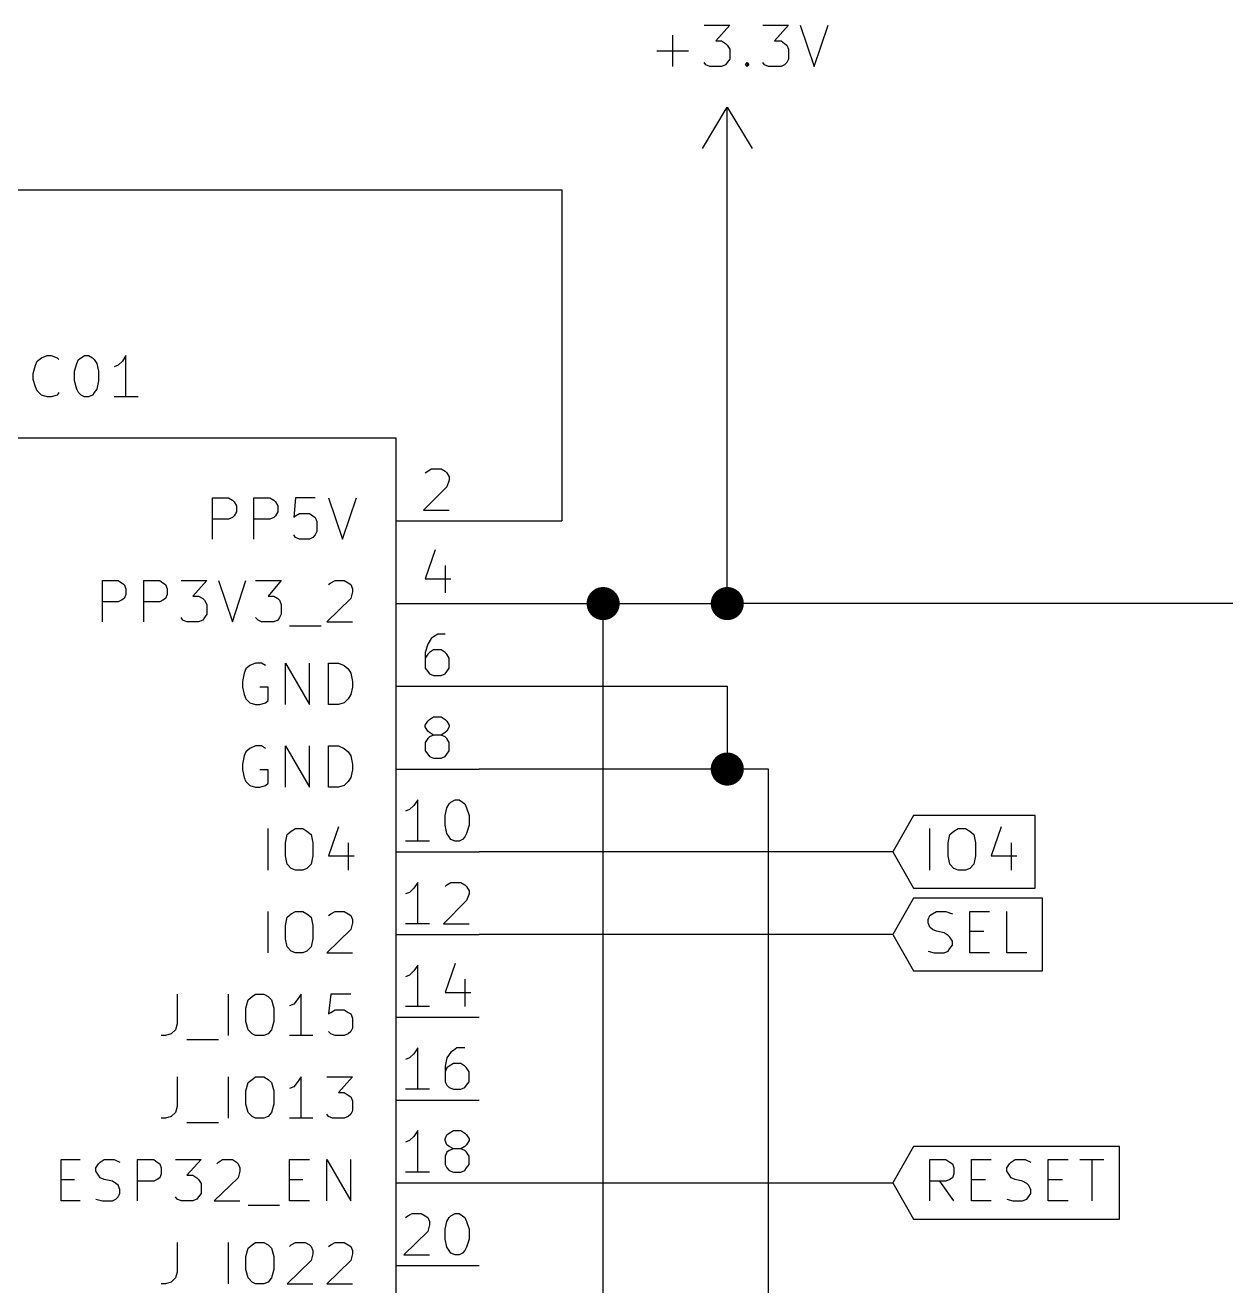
# Model space of a CAD drawing. Extents: x 10 to 410, y -287 to -10.
# Drawn here: x 208.32 to 245.17, y -168.26 to -129.56 of the extents above; entities that cross this region are included whole.
import ezdxf

# ---------------------------------------------------------------- set-up
doc = ezdxf.new("R2010")
doc.units = 0
doc.header["$MEASUREMENT"] = 0
for name, color, linetype in [('CYAN2', 4, 'CONTINUOUS'), ('GREEN2', 3, 'CONTINUOUS'), ('RED2', 1, 'CONTINUOUS')]:
    doc.layers.add(name, color=color, linetype=linetype)

msp = doc.modelspace()

# ---------------------------------------------------------------- linework, layer by layer
at = {"layer": 'CYAN2', "linetype": 'CONTINUOUS'}
for p, q in [((229.159, -129.565), (229.946, -129.565)), ((229.946, -129.565), (229.514, -130.048)), ((230.962, -129.565), (231.75, -129.565)), ((231.75, -129.565), (231.318, -130.048)), ((232.105, -129.565), (232.537, -130.835)), ((232.537, -130.835), (232.969, -129.565)), ((228.194, -130.835), (228.194, -129.87)), ((227.711, -130.353), (228.676, -130.353)), ((229.514, -130.048), (229.692, -130.048)), ((229.692, -130.048), (229.819, -130.124)), ((229.819, -130.124), (229.87, -130.175)), ((229.87, -130.175), (229.946, -130.302)), ((229.946, -130.302), (229.946, -130.607)), ((231.318, -130.048), (231.521, -130.048)), ((231.521, -130.048), (231.623, -130.124)), ((231.623, -130.124), (231.699, -130.175)), ((231.699, -130.175), (231.75, -130.302)), ((231.75, -130.302), (231.75, -130.607)), ((229.21, -130.785), (229.159, -130.708)), ((229.337, -130.835), (229.21, -130.785)), ((229.819, -130.785), (229.692, -130.835)), ((229.87, -130.708), (229.819, -130.785)), ((229.946, -130.607), (229.87, -130.708)), ((230.429, -130.785), (230.48, -130.708)), ((230.48, -130.835), (230.429, -130.785)), ((230.48, -130.708), (230.53, -130.785)), ((230.48, -130.708), (230.48, -130.835)), ((230.53, -130.785), (230.48, -130.835)), ((231.013, -130.785), (230.962, -130.708)), ((231.14, -130.835), (231.013, -130.785)), ((231.623, -130.785), (231.521, -130.835)), ((231.699, -130.708), (231.623, -130.785)), ((231.75, -130.607), (231.699, -130.708)), ((229.692, -130.835), (229.337, -130.835)), ((231.521, -130.835), (231.14, -130.835)), ((208.559, -140.259), (208.636, -140.005)), ((208.636, -140.005), (208.686, -139.878)), ((208.686, -139.878), (208.813, -139.776)), ((208.813, -139.776), (208.991, -139.7)), ((208.991, -139.7), (209.118, -139.7)), ((209.118, -139.7), (209.296, -139.776)), ((209.296, -139.776), (209.347, -139.827)), ((209.829, -140.183), (209.906, -139.954)), ((209.906, -139.954), (209.956, -139.827)), ((209.956, -139.827), (210.033, -139.776)), ((210.033, -139.776), (210.134, -139.7)), ((210.134, -139.7), (210.261, -139.7)), ((210.261, -139.7), (210.388, -139.776)), ((210.388, -139.776), (210.439, -139.827)), ((210.439, -139.827), (210.515, -139.954)), ((210.515, -139.954), (210.566, -140.183)), ((211.176, -140.005), (211.049, -140.056)), ((211.303, -139.878), (211.176, -140.005)), ((211.404, -139.7), (211.303, -139.878)), ((211.404, -140.97), (211.404, -139.7)), ((208.559, -140.437), (208.559, -140.259)), ((208.636, -140.665), (208.559, -140.437)), ((209.829, -140.487), (209.829, -140.183)), ((210.566, -140.183), (210.566, -140.487)), ((208.686, -140.792), (208.636, -140.665)), ((208.813, -140.919), (208.686, -140.792)), ((209.347, -140.843), (209.296, -140.919)), ((209.906, -140.741), (209.829, -140.487)), ((209.956, -140.843), (209.906, -140.741)), ((210.033, -140.919), (209.956, -140.843)), ((210.439, -140.843), (210.388, -140.919)), ((210.515, -140.741), (210.439, -140.843)), ((210.566, -140.487), (210.515, -140.741)), ((208.991, -140.97), (208.813, -140.919)), ((209.118, -140.97), (208.991, -140.97)), ((209.296, -140.919), (209.118, -140.97)), ((210.134, -140.97), (210.033, -140.919)), ((210.261, -140.97), (210.134, -140.97)), ((210.388, -140.919), (210.261, -140.97)), ((211.785, -140.97), (211.049, -140.97)), ((214.071, -145.339), (214.071, -144.069)), ((214.071, -144.069), (214.554, -144.069)), ((214.554, -144.069), (214.681, -144.145)), ((214.681, -144.145), (214.732, -144.196)), ((214.732, -144.196), (214.808, -144.323)), ((214.808, -144.323), (214.808, -144.501)), ((215.341, -145.339), (215.341, -144.069)), ((215.341, -144.069), (215.824, -144.069)), ((215.824, -144.069), (215.951, -144.145)), ((215.951, -144.145), (216.002, -144.196)), ((216.002, -144.196), (216.078, -144.323)), ((216.078, -144.323), (216.078, -144.501)), ((216.611, -144.069), (216.56, -144.678)), ((217.221, -144.069), (216.611, -144.069)), ((217.627, -144.069), (218.059, -145.339)), ((218.059, -145.339), (218.491, -144.069)), ((214.681, -144.678), (214.554, -144.729)), ((214.732, -144.628), (214.681, -144.678)), ((214.808, -144.501), (214.732, -144.628)), ((215.951, -144.678), (215.824, -144.729)), ((216.002, -144.628), (215.951, -144.678)), ((216.078, -144.501), (216.002, -144.628)), ((216.56, -144.678), (216.611, -144.628)), ((216.611, -144.628), (216.738, -144.551)), ((216.738, -144.551), (217.043, -144.551)), ((217.043, -144.551), (217.145, -144.628)), ((217.145, -144.628), (217.221, -144.678)), ((217.221, -144.678), (217.272, -144.805)), ((214.554, -144.729), (214.071, -144.729)), ((215.824, -144.729), (215.341, -144.729)), ((217.272, -145.11), (217.221, -145.212)), ((217.272, -144.805), (217.272, -145.11)), ((216.611, -145.288), (216.56, -145.212)), ((216.738, -145.339), (216.611, -145.288)), ((217.043, -145.339), (216.738, -145.339)), ((217.145, -145.288), (217.043, -145.339)), ((217.221, -145.212), (217.145, -145.288)), ((210.693, -147.879), (210.693, -146.609)), ((210.693, -146.609), (211.176, -146.609)), ((211.176, -146.609), (211.277, -146.685)), ((211.963, -147.879), (211.963, -146.609)), ((211.963, -146.609), (212.446, -146.609)), ((212.446, -146.609), (212.547, -146.685)), ((213.106, -146.609), (213.893, -146.609)), ((213.893, -146.609), (213.462, -147.091)), ((214.249, -146.609), (214.681, -147.879)), ((214.681, -147.879), (215.087, -146.609)), ((215.392, -146.609), (216.179, -146.609)), ((216.179, -146.609), (215.773, -147.091)), ((217.703, -146.685), (217.83, -146.609)), ((217.83, -146.609), (218.11, -146.609)), ((218.11, -146.609), (218.237, -146.685)), ((211.277, -146.685), (211.353, -146.736)), ((211.353, -146.736), (211.404, -146.863)), ((211.404, -147.041), (211.353, -147.168)), ((211.404, -146.863), (211.404, -147.041)), ((212.547, -146.685), (212.623, -146.736)), ((212.623, -146.736), (212.674, -146.863)), ((212.674, -147.041), (212.623, -147.168)), ((212.674, -146.863), (212.674, -147.041)), ((217.627, -146.736), (217.703, -146.685)), ((218.237, -146.685), (218.313, -146.736)), ((218.313, -146.736), (218.364, -146.863)), ((218.364, -146.964), (218.313, -147.168)), ((218.364, -146.863), (218.364, -146.964)), ((211.176, -147.269), (210.693, -147.269)), ((211.277, -147.218), (211.176, -147.269)), ((211.353, -147.168), (211.277, -147.218)), ((212.446, -147.269), (211.963, -147.269)), ((212.547, -147.218), (212.446, -147.269)), ((212.623, -147.168), (212.547, -147.218)), ((213.462, -147.091), (213.639, -147.091)), ((213.639, -147.091), (213.766, -147.168)), ((213.766, -147.168), (213.817, -147.218)), ((213.817, -147.218), (213.893, -147.345)), ((213.893, -147.345), (213.893, -147.65)), ((215.773, -147.091), (215.951, -147.091)), ((215.951, -147.091), (216.078, -147.168)), ((216.078, -147.168), (216.129, -147.218)), ((216.129, -147.218), (216.179, -147.345)), ((216.179, -147.345), (216.179, -147.65)), ((218.313, -147.168), (217.576, -147.879)), ((213.157, -147.828), (213.106, -147.752)), ((213.817, -147.752), (213.766, -147.828)), ((213.893, -147.65), (213.817, -147.752)), ((215.468, -147.828), (215.392, -147.752)), ((216.129, -147.752), (216.078, -147.828)), ((216.179, -147.65), (216.129, -147.752)), ((213.284, -147.879), (213.157, -147.828)), ((213.639, -147.879), (213.284, -147.879)), ((213.766, -147.828), (213.639, -147.879)), ((215.57, -147.879), (215.468, -147.828)), ((215.951, -147.879), (215.57, -147.879)), ((216.078, -147.828), (215.951, -147.879)), ((216.433, -148.006), (217.399, -148.006)), ((217.576, -147.879), (218.364, -147.879)), ((215.087, -149.327), (215.036, -149.454)), ((215.214, -149.225), (215.087, -149.327)), ((215.392, -149.149), (215.214, -149.225)), ((215.57, -149.149), (215.392, -149.149)), ((215.697, -149.225), (215.57, -149.149)), ((216.306, -150.419), (216.306, -149.149)), ((216.306, -149.149), (217.043, -150.419)), ((217.043, -150.419), (217.043, -149.149)), ((217.627, -150.419), (217.627, -149.149)), ((217.627, -149.149), (217.932, -149.149)), ((217.932, -149.149), (218.11, -149.225)), ((218.11, -149.225), (218.237, -149.327)), ((218.237, -149.327), (218.313, -149.454)), ((215.036, -149.454), (214.986, -149.708)), ((214.986, -149.708), (214.986, -149.885)), ((218.313, -149.454), (218.364, -149.708)), ((218.364, -149.708), (218.364, -149.885)), ((214.986, -149.885), (215.036, -150.114)), ((215.036, -150.114), (215.087, -150.241)), ((215.773, -149.885), (215.519, -149.885)), ((215.773, -150.292), (215.773, -149.885)), ((218.313, -150.114), (218.237, -150.241)), ((218.364, -149.885), (218.313, -150.114)), ((215.087, -150.241), (215.214, -150.368)), ((215.214, -150.368), (215.392, -150.419)), ((215.392, -150.419), (215.519, -150.419)), ((215.519, -150.419), (215.697, -150.368)), ((215.697, -150.368), (215.773, -150.292)), ((217.932, -150.419), (217.627, -150.419)), ((218.11, -150.368), (217.932, -150.419)), ((218.237, -150.241), (218.11, -150.368)), ((215.392, -151.689), (215.214, -151.765)), ((215.57, -151.689), (215.392, -151.689)), ((215.697, -151.765), (215.57, -151.689)), ((216.306, -152.959), (216.306, -151.689)), ((216.306, -151.689), (217.043, -152.959)), ((217.043, -152.959), (217.043, -151.689)), ((217.627, -152.959), (217.627, -151.689)), ((217.627, -151.689), (217.932, -151.689)), ((217.932, -151.689), (218.11, -151.765)), ((215.036, -151.994), (214.986, -152.248)), ((215.087, -151.867), (215.036, -151.994)), ((215.214, -151.765), (215.087, -151.867)), ((218.11, -151.765), (218.237, -151.867)), ((218.237, -151.867), (218.313, -151.994)), ((218.313, -151.994), (218.364, -152.248)), ((214.986, -152.248), (214.986, -152.425)), ((214.986, -152.425), (215.036, -152.654)), ((215.773, -152.425), (215.519, -152.425)), ((215.773, -152.832), (215.773, -152.425)), ((218.364, -152.425), (218.313, -152.654)), ((218.364, -152.248), (218.364, -152.425)), ((215.036, -152.654), (215.087, -152.781)), ((215.087, -152.781), (215.214, -152.908)), ((215.697, -152.908), (215.773, -152.832)), ((218.237, -152.781), (218.11, -152.908)), ((218.313, -152.654), (218.237, -152.781)), ((215.214, -152.908), (215.392, -152.959)), ((215.392, -152.959), (215.519, -152.959)), ((215.519, -152.959), (215.697, -152.908)), ((217.932, -152.959), (217.627, -152.959)), ((218.11, -152.908), (217.932, -152.959)), ((215.773, -155.499), (215.773, -154.229)), ((216.357, -154.407), (216.484, -154.305)), ((216.484, -154.305), (216.611, -154.229)), ((216.611, -154.229), (216.84, -154.229)), ((216.84, -154.229), (216.967, -154.305)), ((216.967, -154.305), (217.094, -154.407)), ((217.932, -154.178), (217.627, -155.067)), ((216.306, -154.661), (216.357, -154.407)), ((216.306, -155.067), (216.306, -154.661)), ((217.094, -154.407), (217.145, -154.661)), ((217.145, -154.661), (217.145, -155.067)), ((218.237, -154.661), (218.237, -155.499)), ((216.357, -155.321), (216.306, -155.067)), ((217.145, -155.067), (217.094, -155.321)), ((217.627, -155.067), (218.415, -155.067)), ((216.484, -155.448), (216.357, -155.321)), ((216.611, -155.499), (216.484, -155.448)), ((216.84, -155.499), (216.611, -155.499)), ((216.967, -155.448), (216.84, -155.499)), ((217.094, -155.321), (216.967, -155.448)), ((215.773, -158.039), (215.773, -156.769)), ((216.306, -157.201), (216.357, -156.947)), ((216.357, -156.947), (216.484, -156.845)), ((216.484, -156.845), (216.611, -156.769)), ((216.611, -156.769), (216.84, -156.769)), ((216.84, -156.769), (216.967, -156.845)), ((216.967, -156.845), (217.094, -156.947)), ((217.094, -156.947), (217.145, -157.201)), ((217.627, -156.896), (217.703, -156.845)), ((217.703, -156.845), (217.83, -156.769)), ((217.83, -156.769), (218.11, -156.769)), ((218.11, -156.769), (218.237, -156.845)), ((218.237, -156.845), (218.313, -156.896)), ((218.313, -156.896), (218.364, -157.023)), ((218.364, -157.023), (218.364, -157.124)), ((216.306, -157.607), (216.306, -157.201)), ((217.145, -157.201), (217.145, -157.607)), ((218.313, -157.328), (217.576, -158.039)), ((218.364, -157.124), (218.313, -157.328)), ((216.357, -157.861), (216.306, -157.607)), ((216.484, -157.988), (216.357, -157.861)), ((217.094, -157.861), (216.967, -157.988)), ((217.145, -157.607), (217.094, -157.861)), ((216.611, -158.039), (216.484, -157.988)), ((216.84, -158.039), (216.611, -158.039)), ((216.967, -157.988), (216.84, -158.039)), ((217.576, -158.039), (218.364, -158.039)), ((212.979, -159.309), (212.979, -160.223)), ((214.554, -160.579), (214.554, -159.309)), ((215.163, -159.487), (215.29, -159.385)), ((215.29, -159.385), (215.392, -159.309)), ((215.392, -159.309), (215.646, -159.309)), ((215.646, -159.309), (215.773, -159.385)), ((215.773, -159.385), (215.875, -159.487)), ((216.789, -159.309), (216.662, -159.487)), ((216.789, -160.579), (216.789, -159.309)), ((217.703, -159.309), (217.627, -159.918)), ((218.313, -159.309), (217.703, -159.309)), ((215.087, -159.741), (215.163, -159.487)), ((215.087, -160.147), (215.087, -159.741)), ((215.875, -159.487), (215.951, -159.741)), ((215.951, -159.741), (215.951, -160.147)), ((216.56, -159.614), (216.433, -159.664)), ((216.662, -159.487), (216.56, -159.614)), ((217.703, -159.868), (217.83, -159.791)), ((217.83, -159.791), (218.11, -159.791)), ((218.11, -159.791), (218.237, -159.868)), ((215.163, -160.401), (215.087, -160.147)), ((215.951, -160.147), (215.875, -160.401)), ((217.627, -159.918), (217.703, -159.868)), ((218.237, -159.868), (218.313, -159.918)), ((218.313, -159.918), (218.364, -160.045)), ((218.364, -160.045), (218.364, -160.35)), ((212.623, -160.579), (212.496, -160.579)), ((212.801, -160.528), (212.623, -160.579)), ((212.928, -160.401), (212.801, -160.528)), ((212.979, -160.223), (212.928, -160.401)), ((215.29, -160.528), (215.163, -160.401)), ((215.392, -160.579), (215.29, -160.528)), ((215.646, -160.579), (215.392, -160.579)), ((215.773, -160.528), (215.646, -160.579)), ((215.875, -160.401), (215.773, -160.528)), ((217.145, -160.579), (216.433, -160.579)), ((217.703, -160.528), (217.627, -160.452)), ((217.83, -160.579), (217.703, -160.528)), ((218.11, -160.579), (217.83, -160.579)), ((218.237, -160.528), (218.11, -160.579)), ((218.313, -160.452), (218.237, -160.528)), ((218.364, -160.35), (218.313, -160.452)), ((213.284, -160.706), (214.249, -160.706)), ((212.979, -161.849), (212.979, -162.763)), ((214.554, -163.119), (214.554, -161.849)), ((215.087, -162.281), (215.163, -162.027)), ((215.163, -162.027), (215.29, -161.925)), ((215.29, -161.925), (215.392, -161.849)), ((215.392, -161.849), (215.646, -161.849)), ((215.646, -161.849), (215.773, -161.925)), ((215.773, -161.925), (215.875, -162.027)), ((215.875, -162.027), (215.951, -162.281)), ((216.662, -162.027), (216.56, -162.154)), ((216.789, -161.849), (216.662, -162.027)), ((216.789, -163.119), (216.789, -161.849)), ((217.576, -161.849), (218.364, -161.849)), ((218.364, -161.849), (217.932, -162.331)), ((215.087, -162.687), (215.087, -162.281)), ((215.951, -162.281), (215.951, -162.687)), ((216.56, -162.154), (216.433, -162.204)), ((217.932, -162.331), (218.11, -162.331)), ((218.11, -162.331), (218.237, -162.408)), ((218.237, -162.408), (218.313, -162.458)), ((218.313, -162.458), (218.364, -162.585)), ((212.979, -162.763), (212.928, -162.941)), ((215.163, -162.941), (215.087, -162.687)), ((215.951, -162.687), (215.875, -162.941)), ((218.364, -162.89), (218.313, -162.992)), ((218.364, -162.585), (218.364, -162.89)), ((212.623, -163.119), (212.496, -163.119)), ((212.801, -163.068), (212.623, -163.119)), ((212.928, -162.941), (212.801, -163.068)), ((213.284, -163.246), (214.249, -163.246)), ((215.29, -163.068), (215.163, -162.941)), ((215.392, -163.119), (215.29, -163.068)), ((215.646, -163.119), (215.392, -163.119)), ((215.773, -163.068), (215.646, -163.119)), ((215.875, -162.941), (215.773, -163.068)), ((217.145, -163.119), (216.433, -163.119)), ((217.627, -163.068), (217.576, -162.992)), ((217.754, -163.119), (217.627, -163.068)), ((218.11, -163.119), (217.754, -163.119)), ((218.237, -163.068), (218.11, -163.119)), ((218.313, -162.992), (218.237, -163.068)), ((209.423, -165.659), (209.423, -164.389)), ((209.423, -164.389), (210.007, -164.389)), ((210.617, -164.465), (210.744, -164.389)), ((210.744, -164.389), (211.049, -164.389)), ((211.049, -164.389), (211.226, -164.465)), ((211.76, -165.659), (211.76, -164.389)), ((211.76, -164.389), (212.268, -164.389)), ((212.268, -164.389), (212.369, -164.465)), ((212.928, -164.389), (213.716, -164.389)), ((213.716, -164.389), (213.284, -164.871)), ((214.249, -164.465), (214.376, -164.389)), ((214.376, -164.389), (214.681, -164.389)), ((214.681, -164.389), (214.808, -164.465)), ((216.433, -165.659), (216.433, -164.389)), ((216.433, -164.389), (217.043, -164.389)), ((217.576, -165.659), (217.576, -164.389)), ((217.576, -164.389), (218.313, -165.659)), ((218.313, -165.659), (218.313, -164.389)), ((210.49, -164.643), (210.566, -164.516)), ((210.49, -164.744), (210.49, -164.643)), ((210.566, -164.871), (210.49, -164.744)), ((210.566, -164.516), (210.617, -164.465)), ((212.369, -164.465), (212.446, -164.516)), ((212.446, -164.516), (212.496, -164.643)), ((212.496, -164.821), (212.446, -164.948)), ((212.496, -164.643), (212.496, -164.821)), ((214.198, -164.516), (214.249, -164.465)), ((214.808, -164.465), (214.859, -164.516)), ((214.859, -164.516), (214.909, -164.643)), ((214.909, -164.744), (214.859, -164.948)), ((214.909, -164.643), (214.909, -164.744)), ((209.423, -164.998), (209.829, -164.998)), ((210.617, -164.948), (210.566, -164.871)), ((210.744, -164.998), (210.617, -164.948)), ((210.998, -165.049), (210.744, -164.998)), ((211.099, -165.125), (210.998, -165.049)), ((211.176, -165.176), (211.099, -165.125)), ((211.226, -165.303), (211.176, -165.176)), ((212.268, -165.049), (211.76, -165.049)), ((212.369, -164.998), (212.268, -165.049)), ((212.446, -164.948), (212.369, -164.998)), ((213.284, -164.871), (213.462, -164.871)), ((213.462, -164.871), (213.589, -164.948)), ((213.589, -164.948), (213.639, -164.998)), ((213.639, -164.998), (213.716, -165.125)), ((213.716, -165.125), (213.716, -165.43)), ((214.859, -164.948), (214.122, -165.659)), ((216.433, -164.998), (216.84, -164.998)), ((210.49, -165.608), (210.693, -165.659)), ((210.998, -165.659), (211.099, -165.608)), ((211.099, -165.608), (211.176, -165.532)), ((211.176, -165.532), (211.226, -165.43)), ((211.226, -165.43), (211.226, -165.303)), ((212.979, -165.608), (212.928, -165.532)), ((213.106, -165.659), (212.979, -165.608)), ((213.589, -165.608), (213.462, -165.659)), ((213.639, -165.532), (213.589, -165.608)), ((213.716, -165.43), (213.639, -165.532)), ((210.007, -165.659), (209.423, -165.659)), ((210.693, -165.659), (210.998, -165.659)), ((213.462, -165.659), (213.106, -165.659)), ((214.122, -165.659), (214.909, -165.659)), ((215.163, -165.786), (216.129, -165.786)), ((217.043, -165.659), (216.433, -165.659)), ((212.979, -166.929), (212.979, -167.843)), ((214.554, -168.199), (214.554, -166.929)), ((215.087, -167.361), (215.163, -167.107)), ((215.163, -167.107), (215.29, -167.005)), ((215.29, -167.005), (215.392, -166.929)), ((215.392, -166.929), (215.646, -166.929)), ((215.646, -166.929), (215.773, -167.005)), ((215.773, -167.005), (215.875, -167.107)), ((215.875, -167.107), (215.951, -167.361)), ((216.433, -167.056), (216.484, -167.005)), ((216.484, -167.005), (216.611, -166.929)), ((216.611, -166.929), (216.916, -166.929)), ((216.916, -166.929), (217.043, -167.005)), ((217.043, -167.005), (217.094, -167.056)), ((217.094, -167.056), (217.145, -167.183)), ((217.627, -167.056), (217.703, -167.005)), ((217.703, -167.005), (217.83, -166.929)), ((217.83, -166.929), (218.11, -166.929)), ((218.11, -166.929), (218.237, -167.005)), ((218.237, -167.005), (218.313, -167.056)), ((218.313, -167.056), (218.364, -167.183)), ((215.087, -167.767), (215.087, -167.361)), ((215.951, -167.361), (215.951, -167.767)), ((217.094, -167.488), (216.357, -168.199)), ((217.145, -167.284), (217.094, -167.488)), ((217.145, -167.183), (217.145, -167.284)), ((218.313, -167.488), (217.576, -168.199)), ((218.364, -167.284), (218.313, -167.488)), ((218.364, -167.183), (218.364, -167.284)), ((212.979, -167.843), (212.928, -168.021)), ((215.163, -168.021), (215.087, -167.767)), ((215.951, -167.767), (215.875, -168.021)), ((212.623, -168.199), (212.496, -168.199)), ((212.801, -168.148), (212.623, -168.199)), ((212.928, -168.021), (212.801, -168.148)), ((215.29, -168.148), (215.163, -168.021)), ((215.392, -168.199), (215.29, -168.148)), ((215.646, -168.199), (215.392, -168.199)), ((215.773, -168.148), (215.646, -168.199)), ((215.875, -168.021), (215.773, -168.148)), ((216.357, -168.199), (217.145, -168.199)), ((217.576, -168.199), (218.364, -168.199))]:
    msp.add_line(p, q, dxfattribs=at)
at = {"layer": 'GREEN2', "linetype": 'CONTINUOUS'}
for p, q in [((205.74, -134.62), (224.79, -134.62)), ((224.79, -134.62), (224.79, -144.78)), ((229.87, -147.32), (229.87, -134.62)), ((222.25, -144.78), (224.79, -144.78)), ((222.25, -147.32), (226.06, -147.32)), ((226.06, -190.5), (226.06, -147.32)), ((226.06, -147.32), (229.87, -147.32)), ((256.54, -147.32), (229.87, -147.32)), ((222.25, -149.86), (229.87, -149.86)), ((229.87, -149.86), (229.87, -152.4)), ((229.87, -152.4), (222.25, -152.4)), ((231.14, -152.4), (229.87, -152.4)), ((231.14, -185.42), (231.14, -152.4)), ((234.95, -154.94), (222.25, -154.94)), ((234.95, -157.48), (222.25, -157.48)), ((222.25, -165.1), (234.95, -165.1))]:
    msp.add_line(p, q, dxfattribs=at)
at = {"layer": 'GREEN2', "const_width": 0.508}
for points in [[(225.806, -147.32, 1), (226.314, -147.32, 1)], [(229.616, -147.32, 1), (230.124, -147.32, 1)], [(229.616, -152.4, 1), (230.124, -152.4, 1)]]:
    msp.add_lwpolyline(points, format="xyb", close=True, dxfattribs=at)
at = {"layer": 'RED2', "linetype": 'CONTINUOUS'}
for p, q in [((229.108, -133.35), (229.87, -132.08)), ((229.87, -134.62), (229.87, -132.08)), ((229.87, -132.08), (230.632, -133.35)), ((219.71, -142.24), (193.04, -142.24)), ((219.71, -195.58), (219.71, -142.24)), ((220.675, -143.256), (220.777, -143.18)), ((220.777, -143.18), (221.082, -143.18)), ((221.082, -143.18), (221.209, -143.256)), ((220.599, -143.307), (220.675, -143.256)), ((221.209, -143.256), (221.259, -143.307)), ((221.259, -143.307), (221.336, -143.434)), ((221.336, -143.535), (221.259, -143.739)), ((221.336, -143.434), (221.336, -143.535)), ((221.259, -143.739), (220.548, -144.45)), ((220.548, -144.45), (221.336, -144.45)), ((219.71, -144.78), (222.25, -144.78)), ((220.904, -145.669), (220.599, -146.558)), ((221.209, -146.152), (221.209, -146.99)), ((220.599, -146.558), (221.386, -146.558)), ((219.71, -147.32), (222.25, -147.32)), ((220.675, -148.565), (220.599, -148.819)), ((220.777, -148.387), (220.675, -148.565)), ((220.853, -148.336), (220.777, -148.387)), ((220.98, -148.26), (220.853, -148.336)), ((221.209, -148.26), (220.98, -148.26)), ((220.599, -148.819), (220.599, -149.301)), ((220.675, -148.869), (220.599, -148.996)), ((220.726, -148.819), (220.675, -148.869)), ((220.853, -148.742), (220.726, -148.819)), ((221.082, -148.742), (220.853, -148.742)), ((221.209, -148.819), (221.082, -148.742)), ((221.259, -148.869), (221.209, -148.819)), ((221.336, -148.996), (221.259, -148.869)), ((220.599, -149.301), (220.675, -149.403)), ((221.259, -149.403), (221.336, -149.301)), ((221.336, -149.301), (221.336, -148.996)), ((220.675, -149.403), (220.726, -149.479)), ((220.726, -149.479), (220.853, -149.53)), ((220.853, -149.53), (221.082, -149.53)), ((221.082, -149.53), (221.209, -149.479)), ((221.209, -149.479), (221.259, -149.403)), ((219.71, -149.86), (222.25, -149.86)), ((220.675, -150.927), (220.726, -150.876)), ((220.726, -150.876), (220.853, -150.8)), ((220.853, -150.8), (221.082, -150.8)), ((221.082, -150.8), (221.209, -150.876)), ((221.209, -150.876), (221.259, -150.927)), ((220.599, -151.054), (220.675, -150.927)), ((220.599, -151.105), (220.599, -151.054)), ((220.675, -151.232), (220.599, -151.105)), ((220.726, -151.282), (220.675, -151.232)), ((220.853, -151.359), (220.726, -151.282)), ((221.209, -151.282), (221.082, -151.359)), ((221.259, -151.232), (221.209, -151.282)), ((221.259, -150.927), (221.336, -151.054)), ((221.336, -151.105), (221.259, -151.232)), ((221.336, -151.054), (221.336, -151.105)), ((220.675, -151.46), (220.599, -151.587)), ((220.599, -151.587), (220.599, -151.841)), ((220.726, -151.409), (220.675, -151.46)), ((220.853, -151.359), (220.726, -151.409)), ((221.082, -151.359), (220.853, -151.359)), ((221.209, -151.409), (221.082, -151.359)), ((221.259, -151.46), (221.209, -151.409)), ((221.336, -151.587), (221.259, -151.46)), ((221.336, -151.841), (221.336, -151.587)), ((220.599, -151.841), (220.675, -151.943)), ((220.675, -151.943), (220.726, -152.019)), ((220.726, -152.019), (220.853, -152.07)), ((220.853, -152.07), (221.082, -152.07)), ((221.082, -152.07), (221.209, -152.019)), ((221.209, -152.019), (221.259, -151.943)), ((221.259, -151.943), (221.336, -151.841)), ((219.71, -152.4), (222.25, -152.4)), ((220.243, -153.518), (220.116, -153.645)), ((220.37, -153.34), (220.243, -153.518)), ((220.37, -154.61), (220.37, -153.34)), ((221.209, -153.822), (221.259, -153.594)), ((221.259, -153.594), (221.336, -153.467)), ((221.336, -153.467), (221.386, -153.416)), ((221.386, -153.416), (221.513, -153.34)), ((221.513, -153.34), (221.64, -153.34)), ((221.64, -153.34), (221.742, -153.416)), ((221.742, -153.416), (221.818, -153.467)), ((221.818, -153.467), (221.869, -153.594)), ((221.869, -153.594), (221.945, -153.822)), ((220.116, -153.645), (219.989, -153.695)), ((221.209, -154.127), (221.209, -153.822)), ((221.945, -153.822), (221.945, -154.127)), ((235.585, -153.822), (234.95, -154.94)), ((239.319, -153.822), (235.585, -153.822)), ((239.319, -154.94), (239.319, -153.822)), ((221.259, -154.381), (221.209, -154.127)), ((221.336, -154.483), (221.259, -154.381)), ((221.869, -154.381), (221.818, -154.483)), ((221.945, -154.127), (221.869, -154.381)), ((236.093, -155.499), (236.093, -154.229)), ((236.703, -154.407), (236.83, -154.305)), ((236.83, -154.305), (236.957, -154.229)), ((236.957, -154.229), (237.185, -154.229)), ((237.185, -154.229), (237.312, -154.305)), ((237.312, -154.305), (237.439, -154.407)), ((238.277, -154.178), (237.973, -155.067)), ((220.726, -154.61), (219.989, -154.61)), ((221.386, -154.559), (221.336, -154.483)), ((221.513, -154.61), (221.386, -154.559)), ((221.64, -154.61), (221.513, -154.61)), ((221.742, -154.559), (221.64, -154.61)), ((221.818, -154.483), (221.742, -154.559)), ((236.652, -154.661), (236.703, -154.407)), ((236.652, -155.067), (236.652, -154.661)), ((237.439, -154.407), (237.49, -154.661)), ((237.49, -154.661), (237.49, -155.067)), ((238.582, -154.661), (238.582, -155.499)), ((219.71, -154.94), (222.25, -154.94)), ((234.95, -154.94), (235.585, -156.058)), ((236.703, -155.321), (236.652, -155.067)), ((237.49, -155.067), (237.439, -155.321)), ((237.973, -155.067), (238.76, -155.067)), ((239.319, -156.058), (239.319, -154.94)), ((236.83, -155.448), (236.703, -155.321)), ((236.957, -155.499), (236.83, -155.448)), ((237.185, -155.499), (236.957, -155.499)), ((237.312, -155.448), (237.185, -155.499)), ((237.439, -155.321), (237.312, -155.448)), ((220.37, -155.88), (220.243, -156.058)), ((220.37, -157.15), (220.37, -155.88)), ((221.259, -155.956), (221.386, -155.88)), ((221.386, -155.88), (221.691, -155.88)), ((221.691, -155.88), (221.818, -155.956)), ((220.116, -156.185), (219.989, -156.235)), ((220.243, -156.058), (220.116, -156.185)), ((221.209, -156.007), (221.259, -155.956)), ((221.818, -155.956), (221.869, -156.007)), ((221.869, -156.007), (221.945, -156.134)), ((221.945, -156.235), (221.869, -156.439)), ((221.945, -156.134), (221.945, -156.235)), ((235.585, -156.058), (239.319, -156.058)), ((221.869, -156.439), (221.158, -157.15)), ((235.585, -156.362), (234.95, -157.48)), ((239.547, -156.362), (235.585, -156.362)), ((239.547, -157.48), (239.547, -156.362)), ((236.042, -157.023), (236.093, -156.896)), ((236.042, -157.124), (236.042, -157.023)), ((236.093, -156.896), (236.169, -156.845)), ((236.169, -156.845), (236.296, -156.769)), ((236.296, -156.769), (236.576, -156.769)), ((236.576, -156.769), (236.779, -156.845)), ((237.312, -158.039), (237.312, -156.769)), ((237.312, -156.769), (237.922, -156.769)), ((238.455, -158.039), (238.455, -156.769)), ((219.71, -157.48), (222.25, -157.48)), ((220.726, -157.15), (219.989, -157.15)), ((221.158, -157.15), (221.945, -157.15)), ((234.95, -157.48), (235.585, -158.598)), ((236.093, -157.251), (236.042, -157.124)), ((236.169, -157.328), (236.093, -157.251)), ((236.296, -157.378), (236.169, -157.328)), ((236.525, -157.429), (236.296, -157.378)), ((236.652, -157.505), (236.525, -157.429)), ((237.312, -157.378), (237.744, -157.378)), ((239.547, -158.598), (239.547, -157.48)), ((236.703, -157.556), (236.652, -157.505)), ((236.779, -157.683), (236.703, -157.556)), ((236.703, -157.912), (236.779, -157.81)), ((236.779, -157.81), (236.779, -157.683)), ((236.042, -157.988), (236.22, -158.039)), ((236.22, -158.039), (236.525, -158.039)), ((236.525, -158.039), (236.652, -157.988)), ((236.652, -157.988), (236.703, -157.912)), ((237.922, -158.039), (237.312, -158.039)), ((239.065, -158.039), (238.455, -158.039)), ((220.243, -158.598), (220.116, -158.725)), ((220.37, -158.42), (220.243, -158.598)), ((220.37, -159.69), (220.37, -158.42)), ((221.513, -158.369), (221.209, -159.258)), ((235.585, -158.598), (239.547, -158.598)), ((220.116, -158.725), (219.989, -158.775)), ((221.818, -158.852), (221.818, -159.69)), ((221.209, -159.258), (221.996, -159.258)), ((220.726, -159.69), (219.989, -159.69)), ((219.71, -160.02), (222.25, -160.02)), ((220.37, -160.96), (220.243, -161.138)), ((220.37, -162.23), (220.37, -160.96)), ((221.564, -160.96), (221.463, -161.036)), ((221.818, -160.96), (221.564, -160.96)), ((220.116, -161.265), (219.989, -161.315)), ((220.243, -161.138), (220.116, -161.265)), ((221.259, -161.265), (221.209, -161.519)), ((221.386, -161.087), (221.259, -161.265)), ((221.463, -161.036), (221.386, -161.087)), ((221.209, -161.519), (221.209, -162.001)), ((221.259, -161.569), (221.209, -161.696)), ((221.336, -161.519), (221.259, -161.569)), ((221.463, -161.442), (221.336, -161.519)), ((221.691, -161.442), (221.463, -161.442)), ((221.818, -161.519), (221.691, -161.442)), ((221.869, -161.569), (221.818, -161.519)), ((221.945, -161.696), (221.869, -161.569)), ((221.945, -162.001), (221.945, -161.696)), ((221.209, -162.001), (221.259, -162.103)), ((221.259, -162.103), (221.336, -162.179)), ((221.818, -162.179), (221.869, -162.103)), ((221.869, -162.103), (221.945, -162.001)), ((220.726, -162.23), (219.989, -162.23)), ((221.336, -162.179), (221.463, -162.23)), ((221.463, -162.23), (221.691, -162.23)), ((221.691, -162.23), (221.818, -162.179)), ((219.71, -162.56), (222.25, -162.56)), ((220.243, -163.678), (220.116, -163.805)), ((220.37, -163.5), (220.243, -163.678)), ((220.37, -164.77), (220.37, -163.5)), ((221.209, -163.754), (221.259, -163.627)), ((221.259, -163.627), (221.336, -163.576)), ((221.336, -163.576), (221.463, -163.5)), ((221.463, -163.5), (221.691, -163.5)), ((221.691, -163.5), (221.818, -163.576)), ((221.818, -163.576), (221.869, -163.627)), ((221.869, -163.627), (221.945, -163.754)), ((220.116, -163.805), (219.989, -163.855)), ((221.209, -163.805), (221.209, -163.754)), ((221.259, -163.932), (221.209, -163.805)), ((221.336, -163.982), (221.259, -163.932)), ((221.463, -164.059), (221.336, -163.982)), ((221.463, -164.059), (221.336, -164.109)), ((221.691, -164.059), (221.463, -164.059)), ((221.818, -163.982), (221.691, -164.059)), ((221.818, -164.109), (221.691, -164.059)), ((221.869, -163.932), (221.818, -163.982)), ((221.945, -163.805), (221.869, -163.932)), ((221.945, -163.754), (221.945, -163.805)), ((235.585, -163.982), (234.95, -165.1)), ((241.91, -163.982), (235.585, -163.982)), ((241.91, -165.1), (241.91, -163.982)), ((221.259, -164.16), (221.209, -164.287)), ((221.209, -164.287), (221.209, -164.541)), ((221.336, -164.109), (221.259, -164.16)), ((221.869, -164.16), (221.818, -164.109)), ((221.945, -164.287), (221.869, -164.16)), ((221.945, -164.541), (221.945, -164.287)), ((236.093, -165.659), (236.093, -164.389)), ((236.093, -164.389), (236.576, -164.389)), ((236.576, -164.389), (236.703, -164.465)), ((237.363, -165.659), (237.363, -164.389)), ((237.363, -164.389), (237.973, -164.389)), ((238.582, -164.465), (238.709, -164.389)), ((238.709, -164.389), (239.014, -164.389)), ((239.014, -164.389), (239.192, -164.465)), ((239.725, -165.659), (239.725, -164.389)), ((239.725, -164.389), (240.335, -164.389)), ((240.69, -164.389), (241.427, -164.389)), ((241.071, -165.659), (241.071, -164.389)), ((220.726, -164.77), (219.989, -164.77)), ((221.209, -164.541), (221.259, -164.643)), ((221.259, -164.643), (221.336, -164.719)), ((221.336, -164.719), (221.463, -164.77)), ((221.463, -164.77), (221.691, -164.77)), ((221.691, -164.77), (221.818, -164.719)), ((221.818, -164.719), (221.869, -164.643)), ((221.869, -164.643), (221.945, -164.541)), ((236.703, -164.465), (236.779, -164.516)), ((236.779, -164.516), (236.83, -164.643)), ((236.83, -164.821), (236.779, -164.948)), ((236.83, -164.643), (236.83, -164.821)), ((238.455, -164.643), (238.531, -164.516)), ((238.455, -164.744), (238.455, -164.643)), ((238.531, -164.871), (238.455, -164.744)), ((238.531, -164.516), (238.582, -164.465)), ((219.71, -165.1), (222.25, -165.1)), ((234.95, -165.1), (235.585, -166.218)), ((236.576, -165.049), (236.093, -165.049)), ((236.83, -165.659), (236.398, -165.049)), ((236.703, -164.998), (236.576, -165.049)), ((236.779, -164.948), (236.703, -164.998)), ((237.363, -164.998), (237.795, -164.998)), ((238.582, -164.948), (238.531, -164.871)), ((238.709, -164.998), (238.582, -164.948)), ((238.938, -165.049), (238.709, -164.998)), ((239.065, -165.125), (238.938, -165.049)), ((239.116, -165.176), (239.065, -165.125)), ((239.192, -165.303), (239.116, -165.176)), ((239.725, -164.998), (240.157, -164.998)), ((241.91, -166.218), (241.91, -165.1)), ((238.455, -165.608), (238.633, -165.659)), ((238.938, -165.659), (239.065, -165.608)), ((239.065, -165.608), (239.116, -165.532)), ((239.116, -165.532), (239.192, -165.43)), ((239.192, -165.43), (239.192, -165.303)), ((237.973, -165.659), (237.363, -165.659)), ((238.633, -165.659), (238.938, -165.659)), ((240.335, -165.659), (239.725, -165.659)), ((219.989, -166.167), (220.066, -166.116)), ((220.066, -166.116), (220.193, -166.04)), ((220.193, -166.04), (220.472, -166.04)), ((220.472, -166.04), (220.599, -166.116)), ((220.599, -166.116), (220.675, -166.167)), ((220.675, -166.167), (220.726, -166.294)), ((220.726, -166.395), (220.675, -166.599)), ((220.726, -166.294), (220.726, -166.395)), ((221.209, -166.522), (221.259, -166.294)), ((221.259, -166.294), (221.336, -166.167)), ((221.336, -166.167), (221.386, -166.116)), ((221.386, -166.116), (221.513, -166.04)), ((221.513, -166.04), (221.64, -166.04)), ((221.64, -166.04), (221.742, -166.116)), ((221.742, -166.116), (221.818, -166.167)), ((221.818, -166.167), (221.869, -166.294)), ((221.869, -166.294), (221.945, -166.522)), ((235.585, -166.218), (241.91, -166.218)), ((220.675, -166.599), (219.939, -167.31)), ((221.209, -166.827), (221.209, -166.522)), ((221.945, -166.522), (221.945, -166.827)), ((221.259, -167.081), (221.209, -166.827)), ((221.336, -167.183), (221.259, -167.081)), ((221.869, -167.081), (221.818, -167.183)), ((221.945, -166.827), (221.869, -167.081)), ((219.939, -167.31), (220.726, -167.31)), ((221.386, -167.259), (221.336, -167.183)), ((221.513, -167.31), (221.386, -167.259)), ((221.64, -167.31), (221.513, -167.31)), ((221.742, -167.259), (221.64, -167.31)), ((221.818, -167.183), (221.742, -167.259)), ((219.71, -167.64), (222.25, -167.64))]:
    msp.add_line(p, q, dxfattribs=at)

doc.saveas('drawing.dxf')
